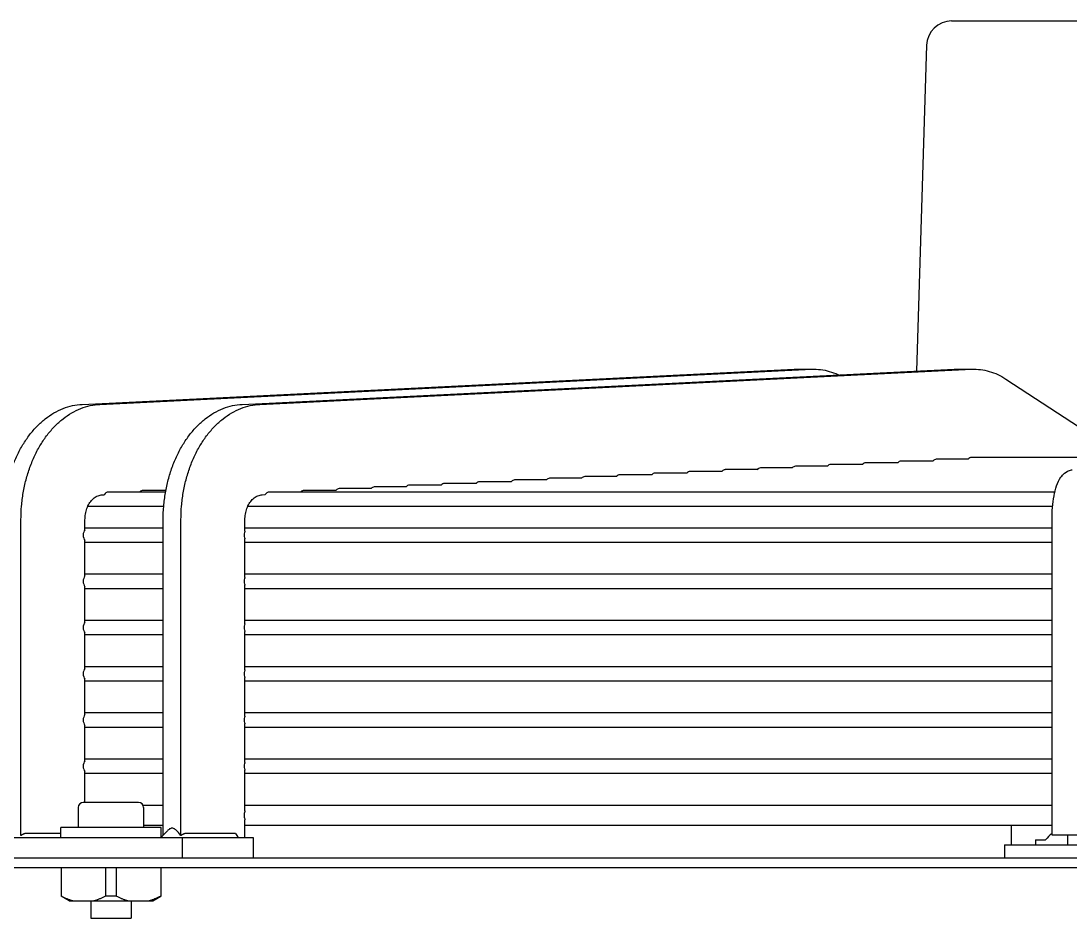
# Model space of a CAD drawing. Header units: millimetres. Extents: x 17046 to 32328, y 18593 to 29476.
# Drawn here: x 17579.49 to 17587.7, y 18983.67 to 18990.69 of the extents above; entities that cross this region are included whole.
import ezdxf

# ---------------------------------------------------------------- set-up
doc = ezdxf.new("R2010")
doc.units = ezdxf.units.MM
doc.header["$LTSCALE"] = 5
doc.layers.add('UNIT', color=6, linetype='Continuous')

msp = doc.modelspace()

# ---------------------------------------------------------------- linework, layer by layer
at = {"layer": 'UNIT'}
for p, q in [((17586.7776, 18990.6942), (17596.8569, 18990.6942)), ((17586.5809, 18990.5034), (17586.5029, 18987.9508)), ((17579.969, 18987.6907), (17585.5439, 18987.9653)), ((17580.1082, 18987.6907), (17585.6831, 18987.9653)), ((17581.2218, 18987.6907), (17586.7966, 18987.9653)), ((17581.361, 18987.6907), (17586.9358, 18987.9653)), ((17585.5642, 18987.9657), (17585.7034, 18987.9657)), ((17586.8169, 18987.9657), (17586.9561, 18987.9657)), ((17587.2023, 18987.8889), (17588.1392, 18987.2749)), ((17586.6314, 18987.2466), (17586.3813, 18987.2466)), ((17586.9063, 18987.2601), (17586.6571, 18987.2601)), ((17588.4387, 18987.2749), (17586.933, 18987.2749)), ((17584.9788, 18987.1657), (17584.7294, 18987.1657)), ((17585.2539, 18987.1792), (17585.0045, 18987.1792)), ((17585.5292, 18987.1926), (17585.2796, 18987.1926)), ((17585.8045, 18987.2061), (17585.5549, 18987.2061)), ((17586.08, 18987.2196), (17585.8302, 18987.2196)), ((17586.3556, 18987.2331), (17586.1057, 18987.2331)), ((17583.3294, 18987.0847), (17583.0804, 18987.0847)), ((17583.6042, 18987.0982), (17583.3551, 18987.0982)), ((17583.879, 18987.1117), (17583.6298, 18987.1117)), ((17584.1538, 18987.1252), (17583.9046, 18987.1252)), ((17584.4288, 18987.1387), (17584.1795, 18987.1387)), ((17584.7037, 18987.1522), (17584.4544, 18987.1522)), ((17580.6225, 18987.0037), (17580.1723, 18987.0037)), ((17580.6249, 18987.0172), (17580.4466, 18987.0172)), ((17587.5853, 18987.0037), (17581.433, 18987.0037)), ((17581.9564, 18987.0172), (17581.7074, 18987.0172)), ((17582.2309, 18987.0307), (17581.982, 18987.0307)), ((17582.5055, 18987.0442), (17582.2565, 18987.0442)), ((17582.7801, 18987.0577), (17582.5311, 18987.0577)), ((17583.0548, 18987.0712), (17582.8057, 18987.0712)), ((17580.1257, 18986.9824), (17580.142, 18986.9832)), ((17581.3784, 18986.9824), (17581.4028, 18986.9836)), ((17580.0139, 18986.8935), (17580.6082, 18986.8935)), ((17581.2667, 18986.8935), (17587.5683, 18986.8935)), ((17579.4901, 18984.3128), (17579.4901, 18986.7856)), ((17579.9912, 18986.7089), (17579.9912, 18986.7856)), ((17580.6036, 18984.3163), (17580.6036, 18986.7856)), ((17580.7428, 18984.3128), (17580.7428, 18986.7856)), ((17581.2439, 18986.6965), (17581.2439, 18986.7856)), ((17587.5635, 18984.3163), (17587.5635, 18986.7856)), ((17580.6036, 18986.7218), (17579.9912, 18986.7218)), ((17587.5635, 18986.7218), (17581.2439, 18986.7218)), ((17579.9912, 18986.3467), (17579.9912, 18986.6244)), ((17579.9912, 18986.6115), (17580.6036, 18986.6115)), ((17581.2439, 18986.3343), (17581.2439, 18986.6368)), ((17581.2439, 18986.6115), (17587.5635, 18986.6115)), ((17580.6036, 18986.3596), (17579.9912, 18986.3596)), ((17587.5635, 18986.3596), (17581.2439, 18986.3596)), ((17579.9912, 18985.9845), (17579.9912, 18986.2622)), ((17581.2439, 18985.9721), (17581.2439, 18986.2746)), ((17579.9912, 18986.2493), (17580.6036, 18986.2493)), ((17581.2439, 18986.2493), (17587.5635, 18986.2493)), ((17580.6036, 18985.9974), (17579.9912, 18985.9974)), ((17587.5635, 18985.9974), (17581.2439, 18985.9974)), ((17579.9912, 18985.6223), (17579.9912, 18985.9)), ((17579.9912, 18985.8871), (17580.6036, 18985.8871)), ((17581.2439, 18985.6099), (17581.2439, 18985.9124)), ((17581.2439, 18985.8871), (17587.5635, 18985.8871)), ((17580.6036, 18985.6352), (17579.9912, 18985.6352)), ((17587.5635, 18985.6352), (17581.2439, 18985.6352)), ((17579.9912, 18985.2601), (17579.9912, 18985.5378)), ((17579.9912, 18985.5249), (17580.6036, 18985.5249)), ((17581.2439, 18985.2476), (17581.2439, 18985.5502)), ((17581.2439, 18985.5249), (17587.5635, 18985.5249)), ((17580.6036, 18985.2729), (17579.9912, 18985.2729)), ((17587.5635, 18985.2729), (17581.2439, 18985.2729)), ((17581.2439, 18984.8854), (17581.2439, 18985.188)), ((17579.9912, 18984.8978), (17579.9912, 18985.1756)), ((17579.9912, 18985.1627), (17580.6036, 18985.1627)), ((17581.2439, 18985.1627), (17587.5635, 18985.1627)), ((17580.6036, 18984.9107), (17579.9912, 18984.9107)), ((17587.5635, 18984.9107), (17581.2439, 18984.9107)), ((17579.9912, 18984.5722), (17579.9912, 18984.8134)), ((17579.9912, 18984.8005), (17580.6036, 18984.8005)), ((17581.2439, 18984.5074), (17581.2439, 18984.8258)), ((17581.2439, 18984.8005), (17587.5635, 18984.8005)), ((17579.9387, 18984.5328), (17579.9387, 18984.3753)), ((17580.4111, 18984.5722), (17579.978, 18984.5722)), ((17580.6036, 18984.5485), (17580.4472, 18984.5485)), ((17580.4505, 18984.5328), (17580.4505, 18984.3753)), ((17587.5635, 18984.5485), (17581.2439, 18984.5485)), ((17580.5883, 18984.3753), (17579.8009, 18984.3753)), ((17579.8009, 18984.2966), (17579.8009, 18984.3753)), ((17580.4505, 18984.395), (17580.6036, 18984.395)), ((17580.5883, 18984.301), (17580.5883, 18984.3753)), ((17581.2439, 18984.2966), (17581.2439, 18984.4362)), ((17581.2439, 18984.395), (17587.5635, 18984.395)), ((17587.247, 18984.2395), (17587.247, 18984.395)), ((17579.081, 18984.2966), (17581.3081, 18984.2966)), ((17579.8009, 18984.3294), (17579.5318, 18984.3294)), ((17580.7513, 18984.2966), (17580.7513, 18984.1391)), ((17581.1689, 18984.3294), (17580.7846, 18984.3294)), ((17581.3081, 18984.2966), (17581.3081, 18984.1391)), ((17587.7603, 18984.3163), (17587.5635, 18984.3163)), ((17587.6863, 18984.2395), (17587.6863, 18984.3163)), ((17587.1913, 18984.2395), (17596.4433, 18984.2395)), ((17587.1913, 18984.2395), (17587.1913, 18984.1391)), ((17587.435, 18984.2789), (17587.5137, 18984.2789)), ((17587.435, 18984.2789), (17587.435, 18984.2395)), ((17574.9472, 18984.1391), (17608.6874, 18984.1391)), ((17608.6874, 18984.0604), (17574.9472, 18984.0604)), ((17579.8048, 18984.0604), (17579.8048, 18983.8382)), ((17580.1528, 18984.0604), (17580.1528, 18983.8382)), ((17580.2363, 18984.0604), (17580.2363, 18983.8382)), ((17580.5843, 18984.0604), (17580.5843, 18983.8382)), ((17579.8678, 18983.8005), (17579.8048, 18983.8369)), ((17579.8678, 18983.8005), (17580.5213, 18983.8005)), ((17580.0371, 18983.8005), (17580.0371, 18983.6666)), ((17580.352, 18983.8005), (17580.352, 18983.6666)), ((17580.5213, 18983.8005), (17580.5843, 18983.8369)), ((17580.0371, 18983.6666), (17580.352, 18983.6666))]:
    msp.add_line(p, q, dxfattribs=at)
for centre, radius, start, end in [((17586.7776, 18990.4974), 0.1969, 90, 178.25151), ((17579.978, 18984.5328), 0.0394, 90, 180), ((17580.4111, 18984.5328), 0.0394, 0, 90), ((17587.7007, 18984.1437), 0.2307, 126.49726, 144.15266)]:
    msp.add_arc(centre, radius, start, end, dxfattribs=at)
for centre, major_axis, ratio, start_param, end_param in [((17586.3813, 18987.1915), (0, -0.0551), 0.711642, 3.141527, 3.856431), ((17586.6571, 18987.205), (0, -0.0551), 0.712077, 3.141517, 3.85642), ((17586.933, 18987.2198), (0, -0.0551), 0.71258, 3.141507, 3.89091), ((17584.7294, 18987.1105), (0, -0.0551), 0.709925, 3.141561, 3.856468), ((17585.0045, 18987.124), (0, -0.0551), 0.710135, 3.141557, 3.856464), ((17585.2796, 18987.1375), (0, -0.0551), 0.710369, 3.141553, 3.856459), ((17585.5549, 18987.151), (0, -0.0551), 0.710631, 3.141548, 3.856454), ((17585.8302, 18987.1645), (0, -0.0551), 0.710927, 3.141542, 3.856447), ((17586.1057, 18987.178), (0, -0.0551), 0.711261, 3.141535, 3.85644), ((17583.0804, 18987.0296), (0, -0.0551), 0.709027, 3.141575, 3.856483), ((17583.3551, 18987.0431), (0, -0.0551), 0.709144, 3.141573, 3.856481), ((17583.6298, 18987.0566), (0, -0.0551), 0.709272, 3.141571, 3.856479), ((17583.9046, 18987.07), (0, -0.0551), 0.709412, 3.141569, 3.856477), ((17584.1795, 18987.0835), (0, -0.0551), 0.709566, 3.141567, 3.856474), ((17584.4544, 18987.097), (0, -0.0551), 0.709737, 3.141564, 3.856471), ((17580.1723, 18986.9486), (0, -0.0551), 0.707997, 3.141586, 4.032621), ((17580.4466, 18986.9621), (0, -0.0551), 0.708043, 3.141585, 3.856494), ((17581.433, 18986.9486), (0, -0.0551), 0.708499, 3.141582, 4.023301), ((17581.7074, 18986.9621), (0, -0.0551), 0.708571, 3.141581, 3.85649), ((17581.982, 18986.9756), (0, -0.0551), 0.708648, 3.14158, 3.856489), ((17582.2565, 18986.9891), (0, -0.0551), 0.708732, 3.141579, 3.856487), ((17582.5311, 18987.0026), (0, -0.0551), 0.708822, 3.141578, 3.856486), ((17582.8057, 18987.0161), (0, -0.0551), 0.708921, 3.141576, 3.856485), ((17580.0163, 18986.6666), (0, -0.0551), 0.707968, 3.83981, 4.712382), ((17580.0163, 18986.6666), (0, -0.0551), 0.707968, 4.712396, 5.584968), ((17580.0163, 18986.3044), (0, -0.0551), 0.707968, 3.83981, 4.712382), ((17580.0163, 18986.3044), (0, -0.0551), 0.707968, 4.712396, 5.584968), ((17580.0163, 18985.9422), (0, -0.0551), 0.707968, 3.83981, 4.712382), ((17580.0163, 18985.9422), (0, -0.0551), 0.707968, 4.712396, 5.584968), ((17580.0163, 18985.58), (0, -0.0551), 0.707968, 3.83981, 4.712382), ((17580.0163, 18985.58), (0, -0.0551), 0.707968, 4.712396, 5.584968), ((17580.0163, 18985.2178), (0, -0.0551), 0.707968, 3.83981, 4.712382), ((17580.0163, 18985.2178), (0, -0.0551), 0.707968, 4.712396, 5.584968), ((17580.0163, 18984.8556), (0, -0.0551), 0.707968, 3.83981, 4.712382), ((17580.0163, 18984.8556), (0, -0.0551), 0.707968, 4.712396, 5.584968), ((17582.165, 18985.7052), (0, -1.969), 0.707107, 5.486005, 5.50957)]:
    msp.add_ellipse(centre, major_axis=major_axis, ratio=ratio, start_param=start_param, end_param=end_param, dxfattribs=at)
for points in [[(17585.5459, 18987.9653), (17585.552, 18987.9656), (17585.5581, 18987.9657), (17585.5642, 18987.9657)], [(17586.7986, 18987.9653), (17586.8047, 18987.9656), (17586.8108, 18987.9657), (17586.8169, 18987.9657)], [(17580.5837, 18984.2966), (17580.5999, 18984.3124), (17580.6158, 18984.3285), (17580.6315, 18984.3448)], [(17579.8961, 18983.8005), (17579.8929, 18983.8015), (17579.8864, 18983.8034), (17579.8767, 18983.8067), (17579.8669, 18983.8103), (17579.857, 18983.8141), (17579.847, 18983.8182), (17579.8368, 18983.8227), (17579.8264, 18983.8275), (17579.8158, 18983.8326), (17579.8085, 18983.8363), (17579.8048, 18983.8382)], [(17580.1528, 18983.8382), (17580.1491, 18983.8362), (17580.1417, 18983.8325), (17580.131, 18983.8274), (17580.1205, 18983.8226), (17580.1103, 18983.8181), (17580.1003, 18983.814), (17580.0905, 18983.8102), (17580.0808, 18983.8066), (17580.0711, 18983.8034), (17580.0647, 18983.8014), (17580.0615, 18983.8005)], [(17580.2363, 18983.8382), (17580.2317, 18983.8379), (17580.2224, 18983.8374), (17580.2085, 18983.837), (17580.1946, 18983.8368), (17580.1806, 18983.837), (17580.1667, 18983.8374), (17580.1574, 18983.8379), (17580.1528, 18983.8382)], [(17580.3276, 18983.8005), (17580.3244, 18983.8015), (17580.3179, 18983.8034), (17580.3082, 18983.8067), (17580.2984, 18983.8103), (17580.2885, 18983.8141), (17580.2785, 18983.8182), (17580.2683, 18983.8227), (17580.2579, 18983.8275), (17580.2473, 18983.8326), (17580.24, 18983.8363), (17580.2363, 18983.8382)], [(17580.5843, 18983.8382), (17580.5806, 18983.8362), (17580.5732, 18983.8325), (17580.5625, 18983.8274), (17580.552, 18983.8226), (17580.5418, 18983.8181), (17580.5318, 18983.814), (17580.522, 18983.8102), (17580.5123, 18983.8066), (17580.5026, 18983.8034), (17580.4962, 18983.8014), (17580.493, 18983.8005)]]:
    msp.add_open_spline(points, degree=3, dxfattribs=at)
for points, knots in [([(17585.6831, 18987.9652), (17585.7059, 18987.9663), (17585.7289, 18987.9656), (17585.7518, 18987.9629), (17585.7746, 18987.9602), (17585.7972, 18987.9557), (17585.8196, 18987.9493), (17585.842, 18987.9428), (17585.8641, 18987.9346), (17585.8859, 18987.9245), (17585.8885, 18987.9233), (17585.891, 18987.9221), (17585.8936, 18987.9208)], [0, 0, 0, 0, 0.2503763, 0.2503763, 0.2503763, 0.5005641, 0.5005641, 0.5005641, 0.7507518, 0.7507518, 0.7507518, 0.7802911, 0.7802911, 0.7802911, 0.7802911]), ([(17586.9358, 18987.9652), (17586.9587, 18987.9663), (17586.9817, 18987.9656), (17587.0045, 18987.9629), (17587.0273, 18987.9602), (17587.05, 18987.9557), (17587.0724, 18987.9493), (17587.0948, 18987.9428), (17587.1169, 18987.9346), (17587.1387, 18987.9245), (17587.1603, 18987.9144), (17587.1817, 18987.9025), (17587.2023, 18987.889)], [0, 0, 0, 0, 0.250376, 0.250376, 0.250376, 0.500564, 0.500564, 0.500564, 0.750752, 0.750752, 0.750752, 1, 1, 1, 1]), ([(17579.3509, 18986.7856), (17579.3509, 18986.8212), (17579.3524, 18986.8571), (17579.3554, 18986.8925), (17579.3583, 18986.9279), (17579.3627, 18986.9629), (17579.3687, 18986.9976), (17579.3746, 18987.0322), (17579.382, 18987.0666), (17579.3907, 18987.1001), (17579.3995, 18987.1335), (17579.4096, 18987.166), (17579.4211, 18987.1978), (17579.4326, 18987.2295), (17579.4455, 18987.2605), (17579.4595, 18987.2901), (17579.4735, 18987.3198), (17579.4887, 18987.348), (17579.5052, 18987.3751), (17579.5216, 18987.4022), (17579.5393, 18987.428), (17579.5578, 18987.4522), (17579.5764, 18987.4763), (17579.5958, 18987.4988), (17579.6163, 18987.5196), (17579.6367, 18987.5405), (17579.6582, 18987.5598), (17579.6802, 18987.5771), (17579.7022, 18987.5944), (17579.7249, 18987.6098), (17579.7482, 18987.6234), (17579.7716, 18987.6369), (17579.7956, 18987.6485), (17579.8199, 18987.6581), (17579.8442, 18987.6676), (17579.8687, 18987.6751), (17579.8936, 18987.6805), (17579.9186, 18987.686), (17579.9439, 18987.6894), (17579.969, 18987.6906)], [0, 0, 0, 0, 0.076921, 0.076921, 0.076921, 0.153842, 0.153842, 0.153842, 0.230763, 0.230763, 0.230763, 0.307684, 0.307684, 0.307684, 0.384605, 0.384605, 0.384605, 0.461526, 0.461526, 0.461526, 0.538447, 0.538447, 0.538447, 0.615368, 0.615368, 0.615368, 0.692289, 0.692289, 0.692289, 0.76921, 0.76921, 0.76921, 0.846132, 0.846132, 0.846132, 0.923053, 0.923053, 0.923053, 1, 1, 1, 1]), ([(17579.4901, 18986.7856), (17579.4901, 18986.8212), (17579.4916, 18986.8571), (17579.4945, 18986.8925), (17579.4975, 18986.9279), (17579.5019, 18986.9629), (17579.5079, 18986.9976), (17579.5138, 18987.0322), (17579.5212, 18987.0666), (17579.5299, 18987.1001), (17579.5387, 18987.1335), (17579.5488, 18987.166), (17579.5603, 18987.1978), (17579.5718, 18987.2295), (17579.5846, 18987.2605), (17579.5987, 18987.2901), (17579.6127, 18987.3198), (17579.6279, 18987.348), (17579.6444, 18987.3751), (17579.6608, 18987.4022), (17579.6785, 18987.428), (17579.697, 18987.4522), (17579.7156, 18987.4763), (17579.735, 18987.4988), (17579.7555, 18987.5196), (17579.7759, 18987.5405), (17579.7974, 18987.5598), (17579.8194, 18987.5771), (17579.8414, 18987.5944), (17579.8641, 18987.6098), (17579.8874, 18987.6234), (17579.9108, 18987.6369), (17579.9348, 18987.6485), (17579.9591, 18987.6581), (17579.9834, 18987.6676), (17580.0079, 18987.6751), (17580.0328, 18987.6805), (17580.0578, 18987.686), (17580.0831, 18987.6894), (17580.1082, 18987.6906)], [0, 0, 0, 0, 0.076921, 0.076921, 0.076921, 0.153842, 0.153842, 0.153842, 0.230763, 0.230763, 0.230763, 0.307684, 0.307684, 0.307684, 0.384605, 0.384605, 0.384605, 0.461526, 0.461526, 0.461526, 0.538447, 0.538447, 0.538447, 0.615368, 0.615368, 0.615368, 0.692289, 0.692289, 0.692289, 0.76921, 0.76921, 0.76921, 0.846132, 0.846132, 0.846132, 0.923053, 0.923053, 0.923053, 1, 1, 1, 1]), ([(17580.6036, 18986.7856), (17580.6036, 18986.8212), (17580.6051, 18986.8571), (17580.6081, 18986.8925), (17580.6111, 18986.9279), (17580.6155, 18986.9629), (17580.6214, 18986.9976), (17580.6273, 18987.0322), (17580.6347, 18987.0666), (17580.6435, 18987.1001), (17580.6522, 18987.1335), (17580.6623, 18987.166), (17580.6738, 18987.1978), (17580.6853, 18987.2295), (17580.6982, 18987.2605), (17580.7122, 18987.2901), (17580.7263, 18987.3198), (17580.7415, 18987.348), (17580.7579, 18987.3751), (17580.7743, 18987.4022), (17580.792, 18987.428), (17580.8106, 18987.4522), (17580.8291, 18987.4763), (17580.8486, 18987.4988), (17580.869, 18987.5196), (17580.8895, 18987.5405), (17580.9109, 18987.5598), (17580.933, 18987.5771), (17580.955, 18987.5944), (17580.9776, 18987.6098), (17581.001, 18987.6234), (17581.0243, 18987.6369), (17581.0483, 18987.6485), (17581.0726, 18987.6581), (17581.0969, 18987.6676), (17581.1215, 18987.6751), (17581.1464, 18987.6805), (17581.1713, 18987.686), (17581.1967, 18987.6894), (17581.2218, 18987.6906)], [0, 0, 0, 0, 0.076921, 0.076921, 0.076921, 0.153842, 0.153842, 0.153842, 0.230763, 0.230763, 0.230763, 0.307684, 0.307684, 0.307684, 0.384605, 0.384605, 0.384605, 0.461526, 0.461526, 0.461526, 0.538447, 0.538447, 0.538447, 0.615368, 0.615368, 0.615368, 0.692289, 0.692289, 0.692289, 0.76921, 0.76921, 0.76921, 0.846132, 0.846132, 0.846132, 0.923053, 0.923053, 0.923053, 1, 1, 1, 1]), ([(17580.7428, 18986.7856), (17580.7428, 18986.8212), (17580.7443, 18986.8571), (17580.7473, 18986.8925), (17580.7503, 18986.9279), (17580.7547, 18986.9629), (17580.7606, 18986.9976), (17580.7665, 18987.0322), (17580.7739, 18987.0666), (17580.7827, 18987.1001), (17580.7914, 18987.1335), (17580.8015, 18987.166), (17580.813, 18987.1978), (17580.8245, 18987.2295), (17580.8374, 18987.2605), (17580.8514, 18987.2901), (17580.8655, 18987.3198), (17580.8807, 18987.348), (17580.8971, 18987.3751), (17580.9135, 18987.4022), (17580.9312, 18987.428), (17580.9498, 18987.4522), (17580.9683, 18987.4763), (17580.9878, 18987.4988), (17581.0082, 18987.5196), (17581.0287, 18987.5405), (17581.0501, 18987.5598), (17581.0722, 18987.5771), (17581.0942, 18987.5944), (17581.1168, 18987.6098), (17581.1402, 18987.6234), (17581.1635, 18987.6369), (17581.1875, 18987.6485), (17581.2118, 18987.6581), (17581.2361, 18987.6676), (17581.2607, 18987.6751), (17581.2856, 18987.6805), (17581.3105, 18987.686), (17581.3359, 18987.6894), (17581.361, 18987.6906)], [0, 0, 0, 0, 0.076921, 0.076921, 0.076921, 0.153842, 0.153842, 0.153842, 0.230763, 0.230763, 0.230763, 0.307684, 0.307684, 0.307684, 0.384605, 0.384605, 0.384605, 0.461526, 0.461526, 0.461526, 0.538447, 0.538447, 0.538447, 0.615368, 0.615368, 0.615368, 0.692289, 0.692289, 0.692289, 0.76921, 0.76921, 0.76921, 0.846132, 0.846132, 0.846132, 0.923053, 0.923053, 0.923053, 1, 1, 1, 1]), ([(17587.5635, 18986.7856), (17587.5635, 18986.8185), (17587.5648, 18986.8513), (17587.57, 18986.9146), (17587.5739, 18986.9451), (17587.5843, 18987.0019), (17587.5907, 18987.0283), (17587.6073, 18987.0769), (17587.6168, 18987.0993), (17587.6406, 18987.132), (17587.6497, 18987.1425), (17587.6758, 18987.1629), (17587.694, 18987.173), (17587.7181, 18987.1776), (17587.7203, 18987.178), (17587.7225, 18987.1783)], [1.570796, 1.570796, 1.570796, 1.570796, 1.877974, 1.877974, 2.185152, 2.185152, 2.49233, 2.49233, 2.799508, 2.799508, 2.940974, 2.940974, 3.091858, 3.091858, 3.106686, 3.106686, 3.106686, 3.106686]), ([(17579.9912, 18986.7856), (17579.9912, 18986.7934), (17579.9915, 18986.8011), (17579.9921, 18986.8088), (17579.9928, 18986.8165), (17579.9938, 18986.8242), (17579.995, 18986.8317), (17579.9963, 18986.8392), (17579.9979, 18986.8466), (17579.9998, 18986.8539), (17580.0017, 18986.8612), (17580.0039, 18986.8683), (17580.0064, 18986.8752), (17580.0089, 18986.8821), (17580.0117, 18986.8888), (17580.0148, 18986.8952), (17580.0178, 18986.9016), (17580.0211, 18986.9078), (17580.0247, 18986.9137), (17580.0283, 18986.9196), (17580.0321, 18986.9252), (17580.0361, 18986.9304), (17580.0402, 18986.9357), (17580.0444, 18986.9406), (17580.0489, 18986.9452), (17580.0533, 18986.9497), (17580.058, 18986.9539), (17580.0628, 18986.9576), (17580.0676, 18986.9614), (17580.0725, 18986.9648), (17580.0776, 18986.9677), (17580.0827, 18986.9707), (17580.0879, 18986.9732), (17580.0932, 18986.9753), (17580.0985, 18986.9773), (17580.1039, 18986.979), (17580.1093, 18986.9802), (17580.1147, 18986.9814), (17580.1202, 18986.9821), (17580.1257, 18986.9824)], [0, 0, 0, 0, 0.076921, 0.076921, 0.076921, 0.153842, 0.153842, 0.153842, 0.230763, 0.230763, 0.230763, 0.307684, 0.307684, 0.307684, 0.384605, 0.384605, 0.384605, 0.461526, 0.461526, 0.461526, 0.538447, 0.538447, 0.538447, 0.615368, 0.615368, 0.615368, 0.692289, 0.692289, 0.692289, 0.76921, 0.76921, 0.76921, 0.846131, 0.846131, 0.846131, 0.923052, 0.923052, 0.923052, 1, 1, 1, 1]), ([(17581.2439, 18986.7856), (17581.2439, 18986.7934), (17581.2442, 18986.8011), (17581.2449, 18986.8088), (17581.2455, 18986.8165), (17581.2465, 18986.8242), (17581.2478, 18986.8317), (17581.2491, 18986.8392), (17581.2507, 18986.8466), (17581.2526, 18986.8539), (17581.2545, 18986.8612), (17581.2567, 18986.8683), (17581.2592, 18986.8752), (17581.2617, 18986.8821), (17581.2644, 18986.8888), (17581.2675, 18986.8952), (17581.2706, 18986.9016), (17581.2739, 18986.9078), (17581.2775, 18986.9137), (17581.281, 18986.9196), (17581.2848, 18986.9252), (17581.2889, 18986.9304), (17581.2929, 18986.9357), (17581.2972, 18986.9406), (17581.3016, 18986.9452), (17581.3061, 18986.9497), (17581.3107, 18986.9539), (17581.3155, 18986.9576), (17581.3203, 18986.9614), (17581.3253, 18986.9648), (17581.3304, 18986.9677), (17581.3354, 18986.9707), (17581.3406, 18986.9732), (17581.3459, 18986.9753), (17581.3512, 18986.9773), (17581.3566, 18986.979), (17581.362, 18986.9802), (17581.3675, 18986.9814), (17581.3729, 18986.9821), (17581.3784, 18986.9824)], [0, 0, 0, 0, 0.076921, 0.076921, 0.076921, 0.153842, 0.153842, 0.153842, 0.230763, 0.230763, 0.230763, 0.307684, 0.307684, 0.307684, 0.384605, 0.384605, 0.384605, 0.461526, 0.461526, 0.461526, 0.538447, 0.538447, 0.538447, 0.615368, 0.615368, 0.615368, 0.692289, 0.692289, 0.692289, 0.76921, 0.76921, 0.76921, 0.846131, 0.846131, 0.846131, 0.923052, 0.923052, 0.923052, 1, 1, 1, 1]), ([(17581.2439, 18986.6965), (17581.2426, 18986.6936), (17581.2415, 18986.6906), (17581.2388, 18986.6814), (17581.2377, 18986.6734), (17581.2377, 18986.6666)], [0.75461184, 0.75461184, 0.75461184, 0.75461184, 0.77833175, 0.77833175, 0.8301339, 0.8301339, 0.8301339, 0.8301339]), ([(17581.2377, 18986.6666), (17581.2377, 18986.6599), (17581.2388, 18986.6519), (17581.2415, 18986.6427), (17581.2426, 18986.6397), (17581.2439, 18986.6368)], [0, 0, 0, 0, 0.05180215, 0.05180215, 0.07552205, 0.07552205, 0.07552205, 0.07552205]), ([(17581.2439, 18986.3343), (17581.2426, 18986.3314), (17581.2415, 18986.3284), (17581.2388, 18986.3192), (17581.2377, 18986.3112), (17581.2377, 18986.3044)], [0.75461184, 0.75461184, 0.75461184, 0.75461184, 0.77833175, 0.77833175, 0.8301339, 0.8301339, 0.8301339, 0.8301339]), ([(17581.2377, 18986.3044), (17581.2377, 18986.2976), (17581.2388, 18986.2896), (17581.2415, 18986.2805), (17581.2426, 18986.2775), (17581.2439, 18986.2746)], [0, 0, 0, 0, 0.05180215, 0.05180215, 0.07552205, 0.07552205, 0.07552205, 0.07552205]), ([(17581.2439, 18985.9721), (17581.2426, 18985.9692), (17581.2415, 18985.9662), (17581.2388, 18985.957), (17581.2377, 18985.949), (17581.2377, 18985.9422)], [-0.07552205, -0.07552205, -0.07552205, -0.07552205, -0.05180215, -0.05180215, 0, 0, 0, 0]), ([(17581.2377, 18985.9422), (17581.2377, 18985.9354), (17581.2388, 18985.9274), (17581.2415, 18985.9183), (17581.2426, 18985.9153), (17581.2439, 18985.9124)], [-0.8301339, -0.8301339, -0.8301339, -0.8301339, -0.77833175, -0.77833175, -0.75461184, -0.75461184, -0.75461184, -0.75461184]), ([(17581.2439, 18985.6099), (17581.2426, 18985.607), (17581.2415, 18985.604), (17581.2388, 18985.5948), (17581.2377, 18985.5868), (17581.2377, 18985.58)], [-0.07552205, -0.07552205, -0.07552205, -0.07552205, -0.05180215, -0.05180215, 0, 0, 0, 0]), ([(17581.2377, 18985.58), (17581.2377, 18985.5732), (17581.2388, 18985.5652), (17581.2415, 18985.5561), (17581.2426, 18985.5531), (17581.2439, 18985.5502)], [-0.8301339, -0.8301339, -0.8301339, -0.8301339, -0.77833175, -0.77833175, -0.75461184, -0.75461184, -0.75461184, -0.75461184]), ([(17581.2439, 18985.2476), (17581.2426, 18985.2448), (17581.2415, 18985.2418), (17581.2388, 18985.2326), (17581.2377, 18985.2246), (17581.2377, 18985.2178)], [-0.07552205, -0.07552205, -0.07552205, -0.07552205, -0.05180215, -0.05180215, 0, 0, 0, 0]), ([(17581.2377, 18985.2178), (17581.2377, 18985.211), (17581.2388, 18985.203), (17581.2415, 18985.1939), (17581.2426, 18985.1909), (17581.2439, 18985.188)], [-0.8301339, -0.8301339, -0.8301339, -0.8301339, -0.77830675, -0.77830675, -0.75461041, -0.75461041, -0.75461041, -0.75461041]), ([(17581.2439, 18984.8854), (17581.2426, 18984.8826), (17581.2415, 18984.8796), (17581.2388, 18984.8704), (17581.2377, 18984.8624), (17581.2377, 18984.8556)], [-0.07552205, -0.07552205, -0.07552205, -0.07552205, -0.05180215, -0.05180215, 0, 0, 0, 0]), ([(17581.2377, 18984.8556), (17581.2377, 18984.8488), (17581.2388, 18984.8408), (17581.2415, 18984.8317), (17581.2426, 18984.8287), (17581.2439, 18984.8258)], [0, 0, 0, 0, 0.05180215, 0.05180215, 0.07552205, 0.07552205, 0.07552205, 0.07552205]), ([(17581.2439, 18984.5074), (17581.2431, 18984.5053), (17581.2424, 18984.5032), (17581.2393, 18984.4924), (17581.2377, 18984.4812), (17581.2377, 18984.4718)], [1.0671611, 1.0671611, 1.0671611, 1.0671611, 1.084108, 1.084108, 1.15626096, 1.15626096, 1.15626096, 1.15626096]), ([(17581.2377, 18984.4718), (17581.2377, 18984.4623), (17581.2393, 18984.4512), (17581.2424, 18984.4404), (17581.2431, 18984.4382), (17581.2439, 18984.4362)], [-1.15626096, -1.15626096, -1.15626096, -1.15626096, -1.084108, -1.084108, -1.0671611, -1.0671611, -1.0671611, -1.0671611]), ([(17580.7428, 18984.3128), (17580.7283, 18984.3305), (17580.7162, 18984.3443), (17580.6998, 18984.3594), (17580.6941, 18984.3638), (17580.6857, 18984.3682), (17580.6828, 18984.3694), (17580.6776, 18984.3706), (17580.6754, 18984.3709), (17580.671, 18984.3709), (17580.6688, 18984.3706), (17580.6636, 18984.3694), (17580.6607, 18984.3682), (17580.6523, 18984.3638), (17580.6467, 18984.3594), (17580.6378, 18984.3512), (17580.6347, 18984.3482), (17580.6315, 18984.3448)], [-0.853538, -0.853538, -0.853538, -0.853538, -0.6469732, -0.6469732, -0.530195, -0.530195, -0.4705504, -0.4705504, -0.4267697, -0.4267697, -0.3829889, -0.3829889, -0.3233444, -0.3233444, -0.2065664, -0.2065664, -0.1484107, -0.1484107, -0.1484107, -0.1484107]), ([(17579.5318, 18984.3294), (17579.5306, 18984.3294), (17579.5294, 18984.3293), (17579.5283, 18984.3292), (17579.5271, 18984.3292), (17579.5259, 18984.329), (17579.5247, 18984.3288), (17579.5235, 18984.3287), (17579.5223, 18984.3285), (17579.5211, 18984.3282), (17579.521, 18984.3282), (17579.5209, 18984.3281), (17579.5208, 18984.3281), (17579.5197, 18984.3279), (17579.5186, 18984.3276), (17579.5175, 18984.3273), (17579.5162, 18984.3269), (17579.515, 18984.3265), (17579.5138, 18984.3261), (17579.5126, 18984.3256), (17579.5113, 18984.3251), (17579.5101, 18984.3246), (17579.5098, 18984.3245), (17579.5095, 18984.3243), (17579.5092, 18984.3242), (17579.5083, 18984.3238), (17579.5073, 18984.3233), (17579.5063, 18984.3229), (17579.505, 18984.3222), (17579.5038, 18984.3216), (17579.5025, 18984.3208), (17579.5012, 18984.3201), (17579.4998, 18984.3193), (17579.4985, 18984.3185), (17579.4978, 18984.3181), (17579.4971, 18984.3176), (17579.4964, 18984.3172), (17579.4957, 18984.3167), (17579.495, 18984.3163), (17579.4944, 18984.3158), (17579.493, 18984.3149), (17579.4915, 18984.3139), (17579.4901, 18984.3128)], [0, 0, 0, 0, 0.090909, 0.090909, 0.090909, 0.181818, 0.181818, 0.181818, 0.272727, 0.272727, 0.272727, 0.27968, 0.27968, 0.27968, 0.363636, 0.363636, 0.363636, 0.454545, 0.454545, 0.454545, 0.545455, 0.545455, 0.545455, 0.566852, 0.566852, 0.566852, 0.636364, 0.636364, 0.636364, 0.727273, 0.727273, 0.727273, 0.818182, 0.818182, 0.818182, 0.865318, 0.865318, 0.865318, 0.909091, 0.909091, 0.909091, 1, 1, 1, 1]), ([(17580.7846, 18984.3294), (17580.7834, 18984.3294), (17580.7822, 18984.3293), (17580.781, 18984.3292), (17580.7798, 18984.3292), (17580.7786, 18984.329), (17580.7774, 18984.3288), (17580.7762, 18984.3287), (17580.775, 18984.3285), (17580.7738, 18984.3282), (17580.7737, 18984.3282), (17580.7736, 18984.3281), (17580.7736, 18984.3281), (17580.7724, 18984.3279), (17580.7713, 18984.3276), (17580.7702, 18984.3273), (17580.769, 18984.3269), (17580.7678, 18984.3265), (17580.7666, 18984.3261), (17580.7653, 18984.3256), (17580.7641, 18984.3251), (17580.7628, 18984.3246), (17580.7626, 18984.3245), (17580.7623, 18984.3243), (17580.762, 18984.3242), (17580.761, 18984.3238), (17580.76, 18984.3233), (17580.7591, 18984.3229), (17580.7578, 18984.3222), (17580.7565, 18984.3216), (17580.7552, 18984.3208), (17580.7539, 18984.3201), (17580.7526, 18984.3193), (17580.7512, 18984.3185), (17580.7505, 18984.3181), (17580.7498, 18984.3176), (17580.7491, 18984.3172), (17580.7485, 18984.3167), (17580.7478, 18984.3163), (17580.7471, 18984.3158), (17580.7457, 18984.3149), (17580.7443, 18984.3139), (17580.7428, 18984.3128)], [0, 0, 0, 0, 0.090909, 0.090909, 0.090909, 0.181818, 0.181818, 0.181818, 0.272727, 0.272727, 0.272727, 0.27971, 0.27971, 0.27971, 0.363636, 0.363636, 0.363636, 0.454545, 0.454545, 0.454545, 0.545455, 0.545455, 0.545455, 0.56689, 0.56689, 0.56689, 0.636364, 0.636364, 0.636364, 0.727273, 0.727273, 0.727273, 0.818182, 0.818182, 0.818182, 0.865335, 0.865335, 0.865335, 0.909091, 0.909091, 0.909091, 1, 1, 1, 1]), ([(17579.8048, 18983.8382), (17579.8048, 18983.8379), (17579.8048, 18983.8374), (17579.8048, 18983.837), (17579.8048, 18983.8369), (17579.8048, 18983.8369)], [0, 0, 0, 0, 0.1666667, 0.3333333, 0.5, 0.5, 0.5, 0.5])]:
    msp.add_open_spline(points, degree=3, knots=knots, dxfattribs=at)

doc.saveas('drawing.dxf')
